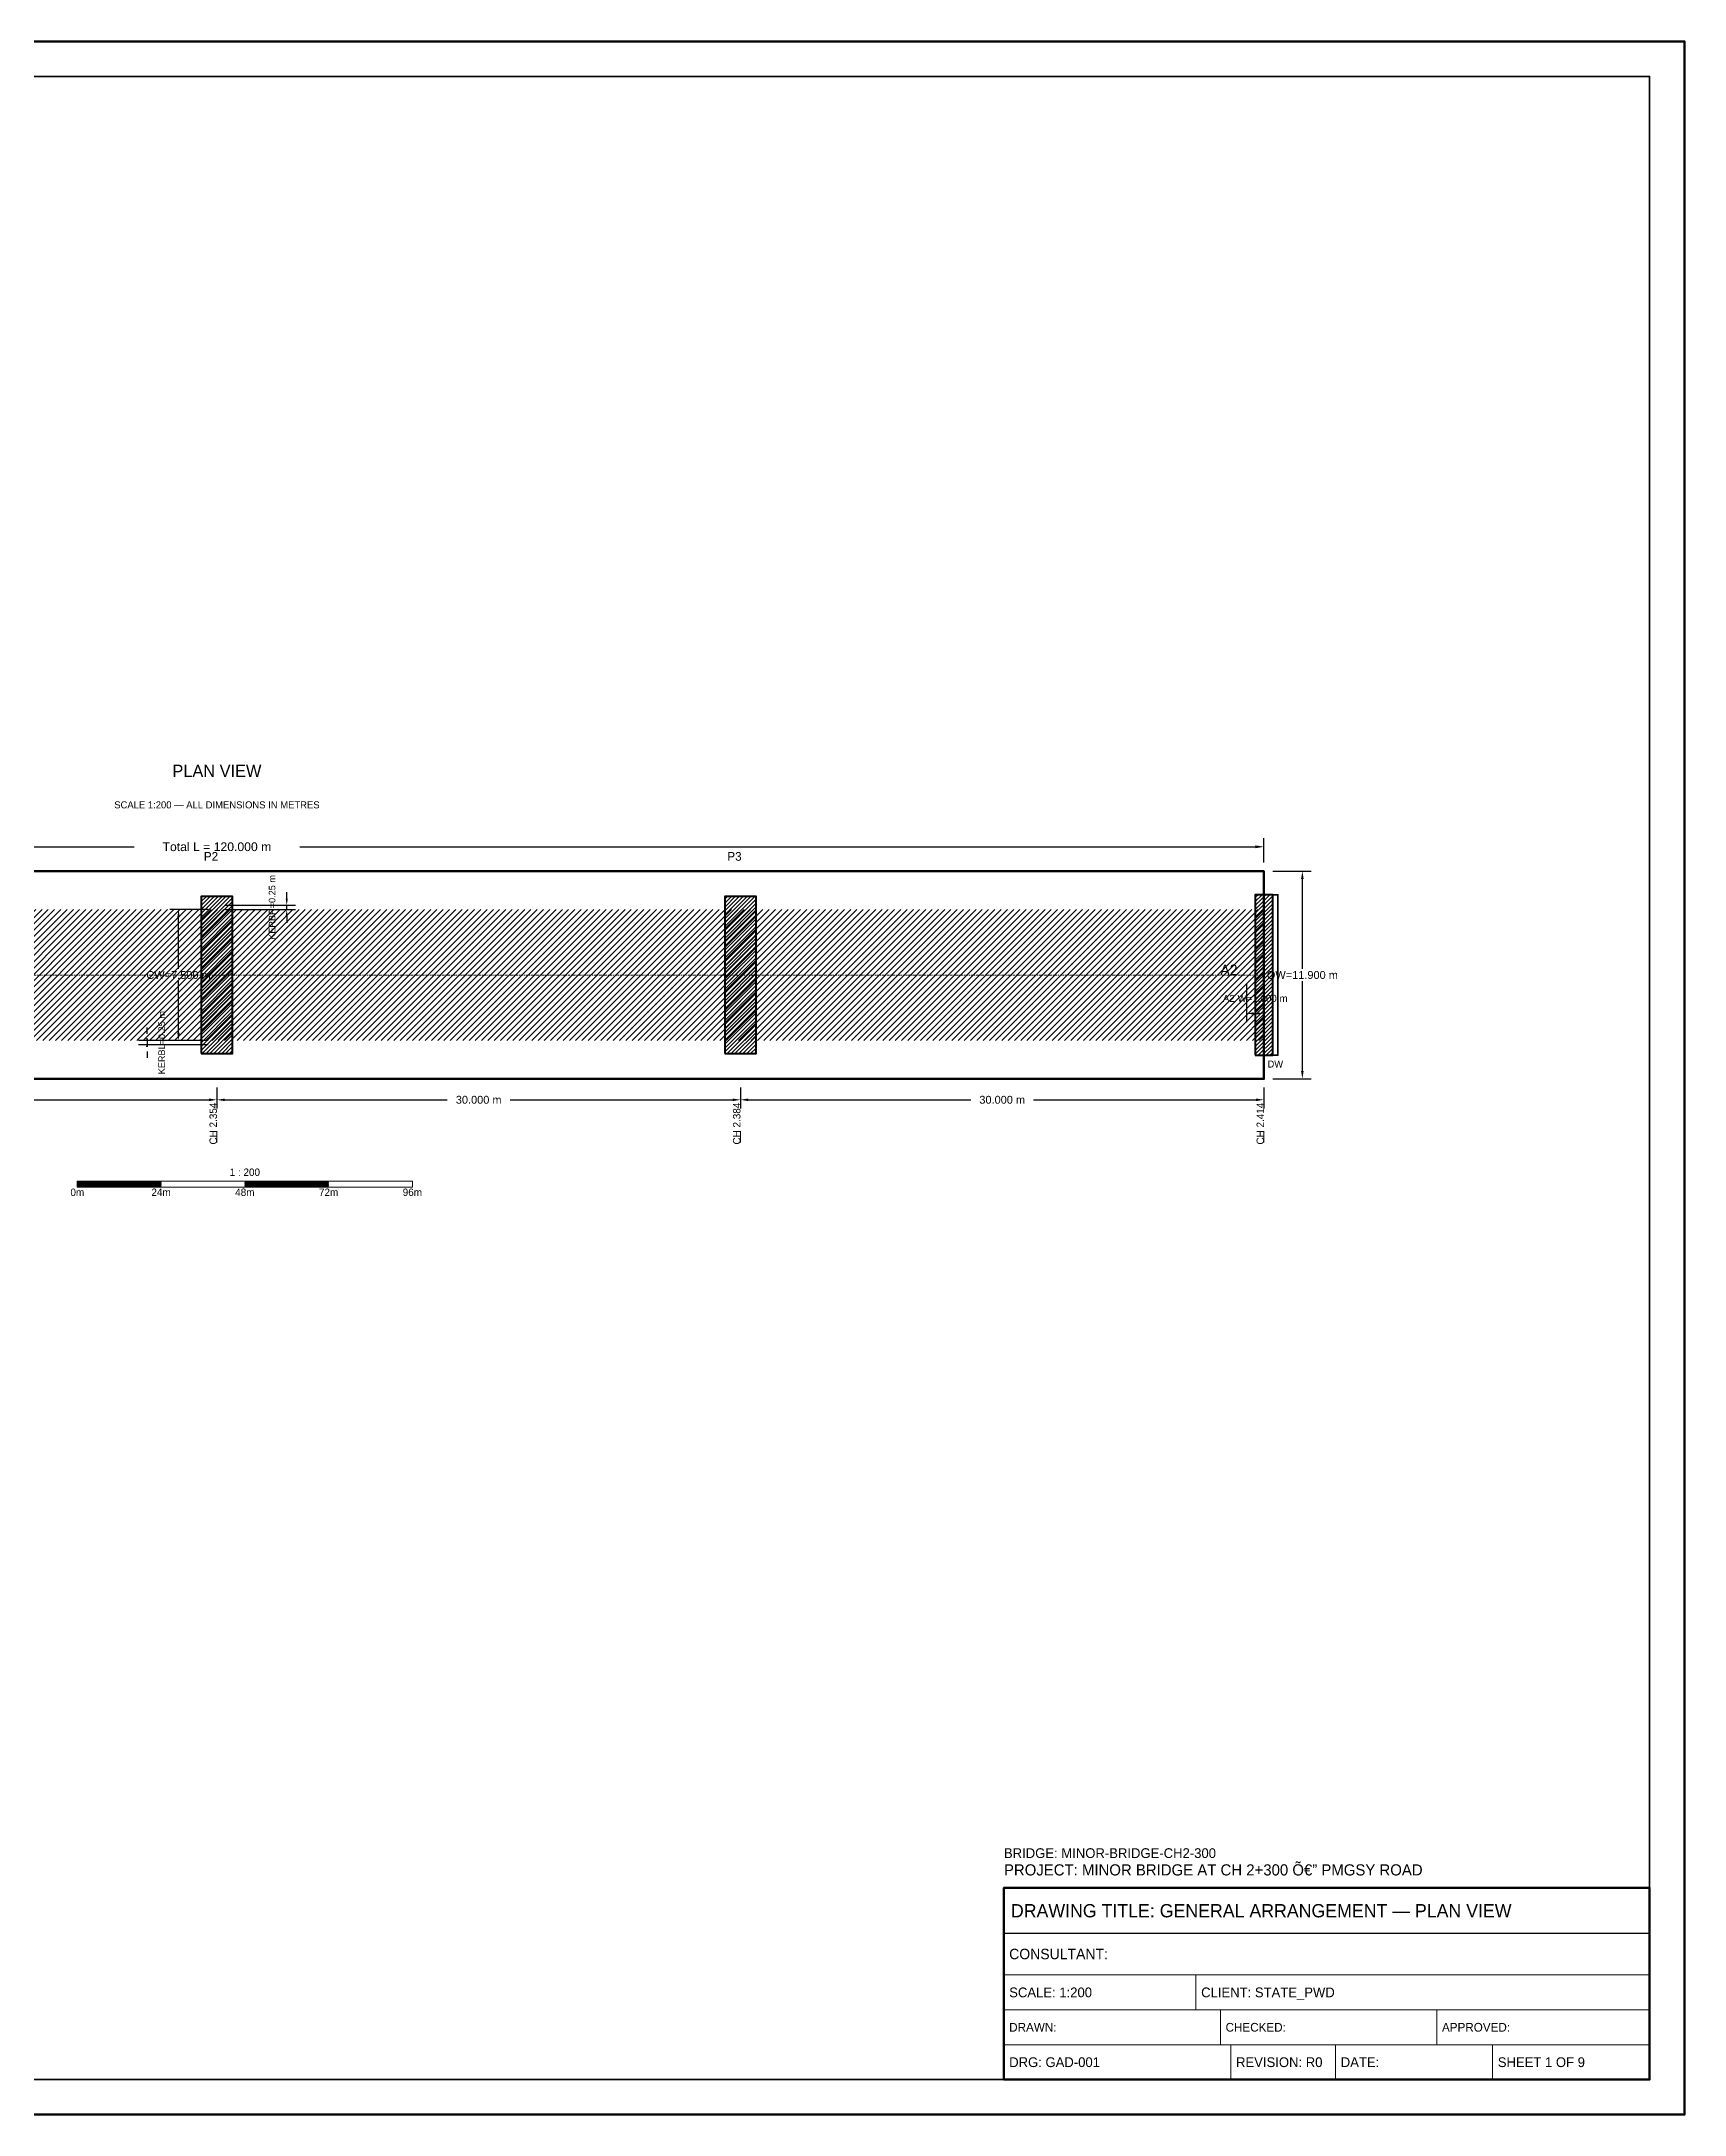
# Model space of a CAD drawing. Header units: metres. Extents: x 0 to 841, y 0 to 594.
# Drawn here: x 370 to 841, y 0 to 594 of the extents above; entities that cross this region are included whole.
import ezdxf
from ezdxf.enums import TextEntityAlignment as Align

# ---------------------------------------------------------------- set-up
doc = ezdxf.new("R2010")
doc.units = ezdxf.units.M
doc.linetypes.add('CENTER', pattern=[1.5, 0.75, -0.25, 0.25, -0.25])
for name, color, linetype, lineweight in [('BORDER-INNER', 7, 'Continuous', 35), ('BORDER-OUTER', 7, 'Continuous', 70), ('CIVIL-CHAINAGE', 7, 'Continuous', 18), ('DIM-CHAINAGE', 3, 'Continuous', 18), ('DIM-LINEAR', 3, 'Continuous', 18), ('STRUC-CENTRE', 6, 'CENTER', 18), ('STRUC-HATCHING', 8, 'Continuous', 18), ('STRUC-OUTLINE', 1, 'Continuous', 50), ('SUB-ABUT', 3, 'Continuous', 35), ('SUB-DIRT-WALL', 3, 'Continuous', 35), ('SUB-PIER', 2, 'Continuous', 35), ('SUPER-DECK', 2, 'Continuous', 50), ('SYM-SCALE', 7, 'Continuous', 13), ('TEXT-GENERAL', 7, 'Continuous', 18), ('TEXT-HEADER', 7, 'Continuous', 25), ('TEXT-SPEC', 7, 'Continuous', 13), ('TEXT-TITLE', 7, 'Continuous', 25), ('TITLEBLK-BOX', 7, 'Continuous', 50), ('TITLEBLK-TEXT', 7, 'Continuous', 18)]:
    doc.layers.add(name, color=color, linetype=linetype, lineweight=lineweight)
doc.styles.add('BRIDGE_STD', font='Arial.ttf')
doc.dimstyles.new('pmb100', dxfattribs={"dimtxt": 2.5, "dimasz": 0.9375, "dimexe": 2.5, "dimexo": 2.5, "dimtad": 0, "dimtih": 1, "dimdec": 0, "dimtxsty": 'BRIDGE_STD', "dimcen": 2.5, "dimazin": 3, "dimtfac": 1, "dimtmove": 0, "dimatfit": 3})

msp = doc.modelspace()

# ---------------------------------------------------------------- hatches: boundary and pattern name
at = {"layer": 'STRUC-HATCHING'}
h = msp.add_hatch(dxfattribs=at)
h.set_pattern_fill('ANSI31', scale=0.4)
h.paths.add_polyline_path([(120.5, 307.75), (720.5, 307.75), (720.5, 345.25), (120.5, 345.25)])
at = {"layer": 'SUB-ABUT'}
h = msp.add_hatch(dxfattribs=at)
h.set_pattern_fill('ANSI31', scale=0.25)
h.paths.add_polyline_path([(718, 303.5), (723, 303.5), (723, 349.5), (718, 349.5)])
at = {"layer": 'SUB-PIER'}
h = msp.add_hatch(dxfattribs=at)
h.set_pattern_fill('ANSI31', scale=0.25)
h.paths.add_polyline_path([(416, 304), (425, 304), (425, 349), (416, 349)])
h = msp.add_hatch(dxfattribs=at)
h.set_pattern_fill('ANSI31', scale=0.25)
h.paths.add_polyline_path([(566, 304), (575, 304), (575, 349), (566, 349)])
at = {"layer": 'SYM-SCALE'}
h = msp.add_hatch(dxfattribs=at)
h.set_pattern_fill('SOLID')
h.paths.add_polyline_path([(380.5, 265.75), (404.5, 265.75), (404.5, 267.45), (380.5, 267.45)])
h = msp.add_hatch(dxfattribs=at)
h.set_pattern_fill('SOLID')
h.paths.add_polyline_path([(428.5, 265.75), (452.5, 265.75), (452.5, 267.45), (428.5, 267.45)])

# ---------------------------------------------------------------- linework, layer by layer
at = {"layer": 'BORDER-INNER'}
msp.add_lwpolyline([(10, 10), (831, 10), (831, 584), (10, 584), (10, 10)], dxfattribs=at)
at = {"layer": 'BORDER-OUTER'}
msp.add_lwpolyline([(0, 0), (841, 0), (841, 594), (0, 594), (0, 0)], dxfattribs=at)
at = {"layer": 'CIVIL-CHAINAGE'}
for p, q in [((420.5, 281.75), (420.5, 278.56)), ((570.5, 281.75), (570.5, 278.56)), ((720.5, 281.75), (720.5, 278.56))]:
    msp.add_line(p, q, dxfattribs=at)
at = {"layer": 'STRUC-CENTRE'}
msp.add_line((120.5, 326.5), (720.5, 326.5), dxfattribs=at)
at = {"layer": 'STRUC-OUTLINE', "lineweight": 50}
msp.add_lwpolyline([(120.5, 296.75), (120.5, 356.25), (720.5, 356.25), (720.5, 296.75), (120.5, 296.75)], dxfattribs=at)
at = {"layer": 'SUB-ABUT', "lineweight": 40}
msp.add_lwpolyline([(718, 303.5), (723, 303.5), (723, 349.5), (718, 349.5), (718, 303.5)], dxfattribs=at)
at = {"layer": 'SUB-DIRT-WALL', "lineweight": 35}
msp.add_lwpolyline([(723, 303.5), (724.5, 303.5), (724.5, 349.5), (723, 349.5), (723, 303.5)], dxfattribs=at)
at = {"layer": 'SUB-PIER', "lineweight": 40}
for points in [[(416, 304), (425, 304), (425, 349), (416, 349), (416, 304)], [(566, 304), (575, 304), (575, 349), (566, 349), (566, 304)]]:
    msp.add_lwpolyline(points, dxfattribs=at)
at = {"layer": 'SUPER-DECK', "lineweight": 30}
msp.add_lwpolyline([(120.5, 296.75), (120.5, 356.25), (720.5, 356.25), (720.5, 296.75), (120.5, 296.75)], dxfattribs=at)
at = {"layer": 'SYM-SCALE'}
msp.add_lwpolyline([(380.5, 265.75), (476.5, 265.75), (476.5, 267.45), (380.5, 267.45), (380.5, 265.75)], dxfattribs=at)
at = {"layer": 'TITLEBLK-BOX', "lineweight": 50}
msp.add_lwpolyline([(646, 10), (831, 10), (831, 65), (646, 65), (646, 10)], dxfattribs=at)
at = {"layer": 'TITLEBLK-BOX', "lineweight": 30}
msp.add_lwpolyline([(646, 52), (831, 52), (831, 65), (646, 65), (646, 52)], dxfattribs=at)
at = {"layer": 'TITLEBLK-BOX', "lineweight": 18}
for points in [[(646, 40), (831, 40), (831, 52), (646, 52), (646, 40)], [(646, 30), (701, 30), (701, 40), (646, 40), (646, 30)], [(701, 30), (831, 30), (831, 40), (701, 40), (701, 30)], [(646, 20), (708, 20), (708, 30), (646, 30), (646, 20)], [(708, 20), (770, 20), (770, 30), (708, 30), (708, 20)], [(770, 20), (831, 20), (831, 30), (770, 30), (770, 20)], [(646, 10), (711, 10), (711, 20), (646, 20), (646, 10)], [(711, 10), (741, 10), (741, 20), (711, 20), (711, 10)], [(741, 10), (786, 10), (786, 20), (741, 20), (741, 10)], [(786, 10), (831, 10), (831, 20), (786, 20), (786, 10)]]:
    msp.add_lwpolyline(points, dxfattribs=at)

# ---------------------------------------------------------------- texts
at = {"layer": 'DIM-CHAINAGE'}
for s, p in [('CH 2.354', (420.5, 277.93)), ('CH 2.384', (570.5, 277.93)), ('CH 2.414', (720.5, 277.93))]:
    msp.add_text(s, height=2.125, rotation=90, dxfattribs=at).set_placement(p)
at = {"layer": 'TEXT-GENERAL'}
for s, height, p in [('P2', 2.5, (416.75, 359.25)), ('P3', 2.5, (566.75, 359.25)), ('A2', 3, (708, 326.5))]:
    msp.add_text(s, height=height, dxfattribs=at).set_placement(p)
for s, p in [('1 : 200', (428.5, 268.94)), ('0m', (380.5, 263.2)), ('24m', (404.5, 263.2)), ('48m', (428.5, 263.2)), ('72m', (452.5, 263.2)), ('96m', (476.5, 263.2))]:
    msp.add_text(s, height=2.125, dxfattribs=at).set_placement(p, align=Align.CENTER)
at = {"layer": 'TEXT-HEADER'}
msp.add_text('PLAN VIEW', height=3.5, dxfattribs=at).set_placement((420.5, 383.25), align=Align.CENTER)
at = {"layer": 'TEXT-SPEC', "color": 8}
msp.add_text('SCALE 1:200 — ALL DIMENSIONS IN METRES', height=2.025, dxfattribs=at).set_placement((420.5, 374.25), align=Align.CENTER)
at = {"layer": 'TEXT-SPEC'}
msp.add_text('DW', height=2, dxfattribs=at).set_placement((723.75, 300), align=Align.CENTER)
at = {"layer": 'TEXT-TITLE'}
for s, height, p in [('PROJECT: MINOR BRIDGE AT CH 2+300 â€” PMGSY ROAD', 3.2, (646, 68.5)), ('DRAWING TITLE: GENERAL ARRANGEMENT — PLAN VIEW', 3.8, (648, 56.5))]:
    msp.add_text(s, height=height, dxfattribs=at).set_placement(p)
at = {"layer": 'TITLEBLK-TEXT'}
for s, height, p in [('BRIDGE: MINOR-BRIDGE-CH2-300', 2.8, (646, 73.5)), ('CONSULTANT: ', 3, (647.5, 44.5)), ('SCALE: 1:200', 2.8, (647.5, 33.6)), ('CLIENT: STATE_PWD', 2.8, (702.5, 33.6)), ('DRAWN: ', 2.5, (647.5, 23.75)), ('CHECKED: ', 2.5, (709.5, 23.75)), ('APPROVED: ', 2.5, (771.5, 23.75)), ('DRG: GAD-001', 2.8, (647.5, 13.6)), ('REVISION: R0', 2.8, (712.5, 13.6)), ('DATE: ', 2.8, (742.5, 13.6)), ('SHEET 1 OF 9', 2.8, (787.5, 13.6))]:
    msp.add_text(s, height=height, dxfattribs=at).set_placement(p)

# ---------------------------------------------------------------- dimensions: what is measured, and where the dimension line sits
at = {"layer": 'DIM-LINEAR'}
for base, p1, p2, text, override in [((120.5, 363.25), (120.5, 356.25), (720.5, 356.25), 'Total L = 120.000 m', {"dimtxt": 2.5, "dimasz": 2.5, "dimgap": 1, "dimclrt": 3}), ((715.5, 315.5), (715.5, 326.5), (720.5, 326.5), 'A2 W=1.000 m', {"dimtxt": 2, "dimasz": 2, "dimgap": 0.8, "dimclrt": 3}), ((270.5, 290.75), (270.5, 296.75), (420.5, 296.75), '30.000 m', {"dimtxt": 2.25, "dimasz": 2.25, "dimgap": 0.9, "dimclrt": 3}), ((420.5, 290.75), (420.5, 296.75), (570.5, 296.75), '30.000 m', {"dimtxt": 2.25, "dimasz": 2.25, "dimgap": 0.9, "dimclrt": 3}), ((570.5, 290.75), (570.5, 296.75), (720.5, 296.75), '30.000 m', {"dimtxt": 2.25, "dimasz": 2.25, "dimgap": 0.9, "dimclrt": 3})]:
    msp.add_linear_dim(base=base, p1=p1, p2=p2, text=text, dimstyle='pmb100', override=override, dxfattribs=at).render()
for base, p1, p2, text, override in [((440.5, 345.25), (420.5, 345.25), (420.5, 346.5), 'KERBR=0.25 m', {"dimtxt": 1.875, "dimasz": 1.875, "dimgap": 0.75, "dimclrt": 3}), ((731.5, 296.75), (720.5, 296.75), (720.5, 356.25), 'OW=11.900 m', {"dimtxt": 2.25, "dimasz": 2.25, "dimgap": 0.9, "dimclrt": 3}), ((409.5, 307.75), (420.5, 307.75), (420.5, 345.25), 'CW=7.500 m', {"dimtxt": 2.25, "dimasz": 2.25, "dimgap": 0.9, "dimclrt": 3}), ((400.5, 307.75), (420.5, 307.75), (420.5, 306.5), 'KERBL=0.25 m', {"dimtxt": 1.875, "dimasz": 1.875, "dimgap": 0.75, "dimclrt": 3})]:
    msp.add_linear_dim(base=base, p1=p1, p2=p2, angle=90, text=text, dimstyle='pmb100', override=override, dxfattribs=at).render()

doc.saveas('drawing.dxf')
